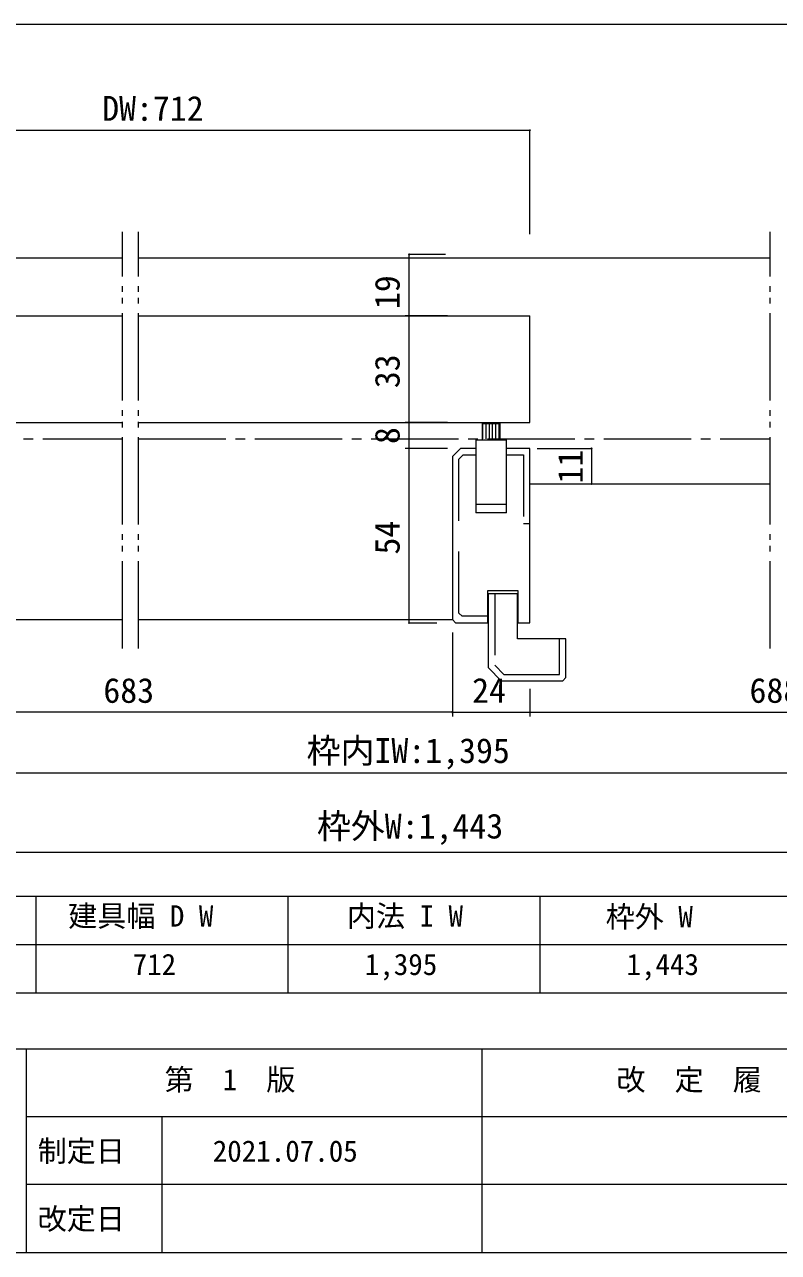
# Model space of a CAD drawing. Units: millimetres on the paper, enlarged 10 times, with parts at other scales. Extents: x -1985 to 2015, y -1370 to 1400.
# Drawn here: x -1177 to -399, y -1370 to -102 of the extents above; entities that cross this region are included whole.
import ezdxf
from ezdxf.enums import TextEntityAlignment as Align

# ---------------------------------------------------------------- set-up
doc = ezdxf.new("R2010")
doc.units = ezdxf.units.MM
doc.header["$LTSCALE"] = 10
for name, pattern in [('CHAIN2', [12, 9, -1, 1, -1]), ('DOUBLE_CHAIN2', [12.8, 9, -1, 0.6, -0.6, 0.6, -1]), ('USER2', [9.525, 6.35, -3.175])]:
    doc.linetypes.add(name, pattern=pattern)
doc.layers.add('1-1_0', color=7, linetype='Continuous', lineweight=20)
doc.layers.add('2-0_18', color=7, linetype='Continuous', lineweight=20)
doc.styles.add('ＭＳ ゴシック', font='')
doc.styles.get('ＭＳ ゴシック').set_extended_font_data('MS Gothic')

msp = doc.modelspace()

# ---------------------------------------------------------------- linework, layer by layer
at = {"layer": '1-1_0'}
for p, q in [((395, -102.5), (-1935, -102.5)), ((395, -102.5), (-1935, -102.5)), ((395, -1002.5), (-1935, -1002.5)), ((-1165, -1002.5), (-1165, -1102.5)), ((-905, -1002.5), (-905, -1102.5)), ((-645, -1002.5), (-645, -1102.5)), ((395, -1052.5), (-1935, -1052.5)), ((395, -1102.5), (-1935, -1102.5)), ((2015, -1160), (-1985, -1160)), ((-1175, -1160), (-1175, -1370)), ((-705, -1160), (-705, -1370)), ((2015, -1230), (-1175, -1230)), ((-1035, -1230), (-1035, -1370)), ((75, -1300), (-1175, -1300)), ((-1985, -1370), (2015, -1370))]:
    msp.add_line(p, q, dxfattribs=at)
msp.add_lwpolyline([(395, -1002.5), (-1935, -1002.5), (-1935, -1102.5)], dxfattribs=at)
at = {"layer": '2-0_18', "color": 4, "lineweight": 9}
for p, q in [((-1411.63, -211.63), (-655.32, -211.63)), ((-654.8, -211.63), (-655.84, -211.63)), ((-655.32, -318.81), (-655.32, -211.63)), ((-742.4, -339.99), (-779.89, -339.99)), ((-779.89, -403.33), (-779.89, -339.99)), ((-779.89, -402.81), (-779.89, -403.85)), ((-779.89, -403.85), (-779.89, -402.81)), ((-779.89, -512.81), (-779.89, -513.85)), ((-779.89, -513.85), (-779.89, -512.81)), ((-740.32, -539.99), (-784.06, -539.99)), ((-779.89, -539.47), (-779.89, -540.51)), ((-779.89, -540.51), (-779.89, -539.47)), ((-740.32, -539.99), (-779.89, -539.99)), ((-779.89, -719.99), (-779.89, -539.99)), ((-591.69, -539.47), (-591.69, -540.51)), ((-591.69, -540.51), (-591.69, -539.47)), ((-591.69, -576.14), (-591.69, -577.18)), ((-591.69, -577.18), (-591.69, -576.14)), ((-779.89, -720.51), (-779.89, -719.47)), ((-779.89, -719.99), (-751.47, -719.99)), ((-735.32, -729.99), (-735.32, -816.6)), ((-655.32, -788.3), (-655.32, -816.6)), ((-735.32, -812.43), (-1394.96, -812.43)), ((-735.84, -812.43), (-734.8, -812.43)), ((-734.8, -812.43), (-735.84, -812.43)), ((-735.32, -812.43), (-655.32, -812.43)), ((-654.8, -812.43), (-655.84, -812.43)), ((-655.84, -812.43), (-654.8, -812.43)), ((-1394.96, -874.79), (-141.72, -874.79))]:
    msp.add_line(p, q, dxfattribs=at)
at = {"layer": '2-0_18', "linetype": 'DOUBLE_CHAIN2'}
for p, q in [((-1075.63, -746.57), (-1075.63, -316.46)), ((-1058.96, -746.57), (-1058.96, -316.46)), ((-407.37, -746.57), (-407.37, -316.46))]:
    msp.add_line(p, q, dxfattribs=at)
at = {"layer": '2-0_18'}
for p, q in [((-1394.71, -343.33), (-1075.37, -343.33)), ((-1058.71, -343.33), (-407.11, -343.33)), ((-1411.63, -403.33), (-1075.63, -403.33)), ((-1058.96, -403.33), (-655.32, -403.33)), ((-740.32, -403.33), (-784.06, -403.33)), ((-742.4, -403.33), (-784.06, -403.33)), ((-742.4, -403.33), (-784.06, -403.33)), ((-740.32, -403.33), (-784.06, -403.33)), ((-742.4, -403.33), (-784.06, -403.33)), ((-655.32, -513.33), (-655.32, -403.33)), ((-1411.63, -513.33), (-1075.63, -513.33)), ((-1058.96, -513.33), (-655.32, -513.33)), ((-740.32, -513.33), (-784.06, -513.33)), ((-740.32, -513.33), (-784.06, -513.33)), ((-703.81, -530), (-703.81, -514.42)), ((-700.48, -530), (-700.48, -514.42)), ((-697.15, -530), (-697.15, -514.42)), ((-693.81, -530), (-693.81, -514.42)), ((-690.48, -530), (-690.48, -514.42)), ((-687.15, -530), (-687.15, -514.42)), ((-711.15, -531.22), (-711.15, -597.89)), ((-711.15, -531.22), (-679.49, -531.22)), ((-679.49, -597.89), (-679.49, -531.22)), ((-711.15, -539.99), (-711.15, -606.66)), ((-655.32, -539.99), (-679.49, -539.99)), ((-655.32, -539.99), (-679.49, -539.99)), ((-679.49, -606.66), (-679.49, -539.99)), ((-655.32, -539.99), (-679.49, -539.99)), ((-655.32, -576.66), (-407.37, -576.66)), ((-679.49, -597.89), (-711.15, -597.89)), ((-679.49, -606.66), (-711.15, -606.66)), ((-698.65, -719.99), (-698.65, -686.66)), ((-668.15, -689.99), (-698.15, -689.99)), ((-698.15, -766.66), (-698.15, -689.99)), ((-668.15, -736.66), (-668.15, -689.99)), ((-1394.96, -716.66), (-1075.63, -716.66)), ((-1058.96, -716.66), (-735.32, -716.66)), ((-735.32, -729.99), (-735.32, -812.43)), ((-684.82, -779.99), (-698.15, -766.66)), ((-684.82, -779.99), (-621.49, -779.99)), ((-618.15, -776.66), (-621.49, -779.99))]:
    msp.add_line(p, q, dxfattribs=at)
at = {"layer": '2-0_18', "color": 4, "linetype": 'CHAIN2', "lineweight": 9}
for p, q in [((-1517.89, -530), (-1075.63, -530)), ((-1058.96, -530), (-407.37, -530))]:
    msp.add_line(p, q, dxfattribs=at)
at = {"layer": '2-0_18', "linetype": 'USER2'}
msp.add_line((-679.49, -546.66), (-661.99, -546.66), dxfattribs=at)
at = {"layer": '2-0_18', "color": 4, "lineweight": 9}
for points in [[(-779.89, -539.99), (-779.89, -513.33), (-779.89, -403.33), (-779.89, -349.99)], [(-647.91, -539.99), (-591.71, -539.99), (-591.71, -576.66)], [(-655.32, -788.3), (-655.32, -812.43), (-141.72, -812.43)], [(-1474.96, -806.14), (-1474.96, -956.8), (-61.72, -956.8)]]:
    msp.add_lwpolyline(points, dxfattribs=at)
at = {"layer": '2-0_18'}
for points in [[(-704.38, -531.22), (-704.38, -514.42), (-686.27, -514.42), (-686.27, -531.22)], [(-711.15, -539.99), (-726.99, -539.99), (-735.32, -548.33), (-735.32, -716.66), (-731.99, -719.99), (-698.65, -719.99)], [(-667.65, -719.99), (-655.32, -719.99), (-655.32, -539.99)], [(-698.65, -686.66), (-667.65, -686.66), (-667.65, -719.99)], [(-618.15, -776.66), (-618.15, -736.66), (-668.15, -736.66)]]:
    msp.add_lwpolyline(points, dxfattribs=at)
at = {"layer": '2-0_18', "linetype": 'USER2'}
for points in [[(-698.65, -713.33), (-725.32, -713.33), (-728.65, -709.99), (-728.65, -551.09), (-724.23, -546.66), (-711.15, -546.66)], [(-661.99, -546.66), (-661.99, -617.6), (-655.32, -617.6)], [(-691.49, -689.99), (-691.49, -763.9), (-682.06, -773.33), (-624.82, -773.33), (-624.82, -736.66)]]:
    msp.add_lwpolyline(points, dxfattribs=at)
at = {"layer": '2-0_18', "color": 4, "lineweight": 9}
for centre, start, end in [((-655.32, -211.63), 180, 0), ((-779.89, -339.99), 90, 270), ((-779.89, -339.99), 270, 90), ((-779.89, -403.33), 90, 270), ((-779.89, -403.33), 270, 90), ((-779.89, -513.33), 90, 270), ((-779.89, -513.33), 270, 90), ((-779.89, -539.99), 90, 270), ((-779.89, -539.99), 270, 90), ((-591.69, -539.99), 90, 270), ((-591.69, -539.99), 270, 90), ((-591.69, -576.66), 90, 270), ((-591.69, -576.66), 270, 90), ((-779.89, -719.99), 90, 270), ((-735.32, -812.43), 0, 180), ((-735.32, -812.43), 180, 0), ((-655.32, -812.43), 0, 180), ((-655.32, -812.43), 180, 0)]:
    msp.add_arc(centre, 0.521, start, end, dxfattribs=at)

# ---------------------------------------------------------------- texts
at = {"layer": '1-1_0', "style": 'ＭＳ ゴシック'}
for s, p in [('建具幅 D W', (-1131.7, -1040.24)), ('内法 I W', (-844.13, -1040.24)), ('枠外 W', (-577.08, -1041.02)), ('712', (-1065.17, -1090.25)), ('1,395', (-825.67, -1090.25)), ('1,443', (-555.67, -1090.25)), ('第\u30001\u3000版', (-1032.22, -1209.21)), ('改\u3000定\u3000履\u3000歴 / History', (-566.02, -1209.21)), ('制定日', (-1163.11, -1282.92)), ('2021.07.05', (-982.5, -1282.92)), ('改定日', (-1163.11, -1352.92))]:
    msp.add_text(s, height=21.99, dxfattribs=at).set_placement(p, align=Align.BOTTOM_LEFT)
at = {"layer": '2-0_18', "style": 'ＭＳ ゴシック'}
for s, p in [('DW:712', (-1096.58, -209.55)), ('683', (-1095.36, -810.35)), ('24', (-714.88, -810.35)), ('688', (-428.74, -810.35)), ('枠内IW:1,395', (-885.67, -872.49)), ('枠外W:1,443', (-875, -950.41))]:
    msp.add_text(s, height=25.66, dxfattribs=at).set_placement(p, align=Align.BOTTOM_LEFT)
for s, p in [('19', (-781.98, -396.22)), ('33', (-781.98, -477.88)), ('8', (-781.98, -535.55)), ('11', (-593.07, -576.34)), ('54', (-781.98, -649.55))]:
    msp.add_text(s, height=25.66, rotation=90, dxfattribs=at).set_placement(p, align=Align.BOTTOM_LEFT)

doc.saveas('drawing.dxf')
